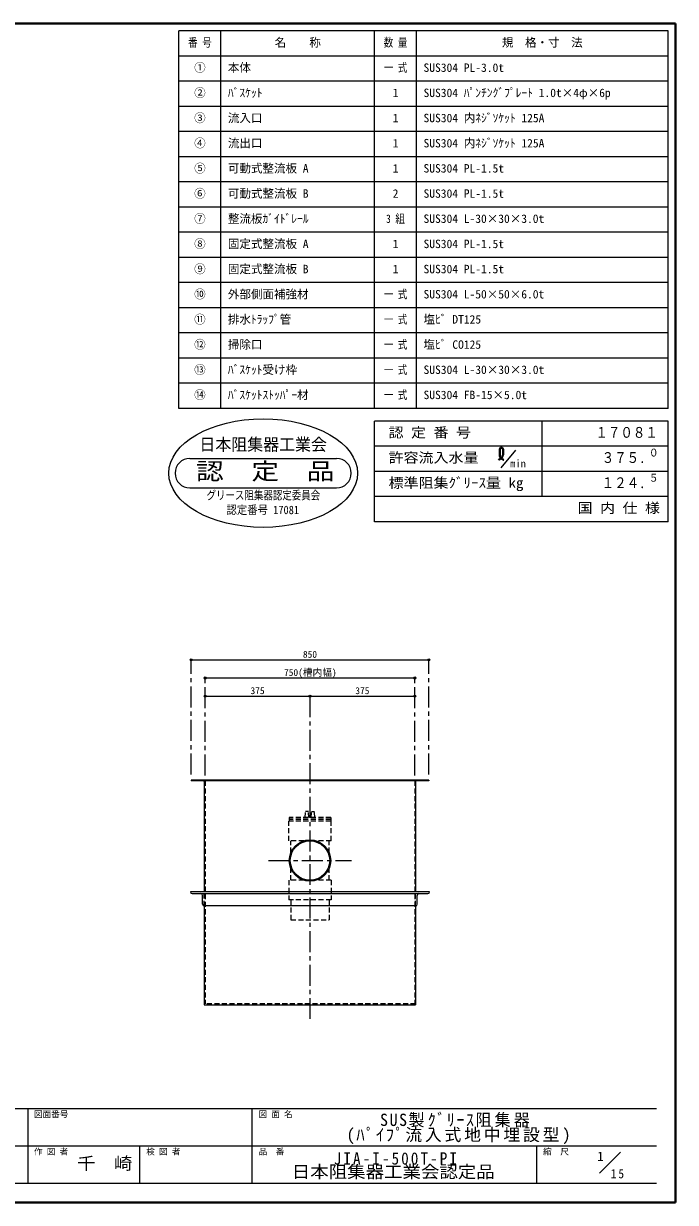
# Model space of a CAD drawing. Units: millimetres at full size, sheet at 1:15; details may follow other scales. Extents: x -3193 to 2882, y -2028 to 2187.
# Drawn here: x 549 to 2882, y -2028 to 2187 of the extents above; entities that cross this region are included whole.
import ezdxf
from ezdxf.enums import TextEntityAlignment as Align

# ---------------------------------------------------------------- set-up
doc = ezdxf.new("R2010")
doc.units = ezdxf.units.MM
doc.header["$LTSCALE"] = 15
doc.header["$PDMODE"] = 32
doc.header["$PDSIZE"] = 7.5
doc.linetypes.add('CHAIN1', pattern=[8, 5, -1, 1, -1])
doc.linetypes.add('DASHED1', pattern=[1.8, 1.2, -0.6])
doc.layers.add('0-0', color=7, linetype='Continuous', lineweight=18)
doc.styles.add('ＭＳ ゴシック', font='')
doc.styles.get('ＭＳ ゴシック').set_extended_font_data('MS Gothic')

msp = doc.modelspace()

# ---------------------------------------------------------------- linework, layer by layer
at = {"layer": '0-0', "color": 1, "lineweight": 40}
for p, q in [((2881.69, 2186.8), (-3193.31, 2186.8)), ((2881.69, -2028.2), (2881.69, 2186.8)), ((2881.69, -2028.2), (-3193.31, -2028.2))]:
    msp.add_line(p, q, dxfattribs=at)
at = {"layer": '0-0', "color": 3}
for p, q in [((2855.44, 2160.55), (1105.44, 2160.55)), ((1105.44, 810.55), (1105.44, 2160.55)), ((1255.44, 810.55), (1255.44, 2160.55)), ((1805.44, 810.55), (1805.44, 2160.55)), ((1955.44, 810.55), (1955.44, 2160.55)), ((2855.44, 810.55), (2855.44, 2160.55)), ((2855.44, 2070.55), (1105.44, 2070.55)), ((2855.44, 1980.55), (1105.44, 1980.55)), ((2855.44, 1890.55), (1105.44, 1890.55)), ((2855.44, 1800.55), (1105.44, 1800.55)), ((2855.44, 1710.55), (1105.44, 1710.55)), ((2855.44, 1620.55), (1105.44, 1620.55)), ((2855.44, 1530.55), (1105.44, 1530.55)), ((2855.44, 1440.55), (1105.44, 1440.55)), ((2855.44, 1350.55), (1105.44, 1350.55)), ((2855.44, 1260.55), (1105.44, 1260.55)), ((2855.44, 1170.55), (1105.44, 1170.55)), ((2855.44, 1080.55), (1105.44, 1080.55)), ((2855.44, 990.55), (1105.44, 990.55)), ((2855.44, 900.55), (1105.44, 900.55)), ((2855.44, 810.55), (1105.44, 810.55)), ((1805.44, 405.55), (1805.44, 765.55)), ((2855.44, 765.55), (1805.44, 765.55)), ((2405.44, 495.55), (2405.44, 765.55)), ((2855.44, 405.55), (2855.44, 765.55)), ((2855.44, 675.55), (1805.44, 675.55)), ((2855.44, 585.55), (1805.44, 585.55)), ((2855.44, 495.55), (1805.44, 495.55)), ((2855.44, 405.55), (1805.44, 405.55))]:
    msp.add_line(p, q, dxfattribs=at)
at = {"layer": '0-0'}
for p, q in [((2309.84, 661.08), (2256.81, 598.87)), ((1196.19, -522.7), (1196.19, -918.2)), ((1952.19, -522.7), (1952.19, -918.2)), ((1190.19, -962.2), (1190.19, -930.2)), ((1196.19, -968.2), (1196.19, -1321.2)), ((1952.19, -968.2), (1196.19, -968.2)), ((1952.19, -968.2), (1952.19, -1321.2)), ((1958.19, -962.2), (1958.19, -930.2)), ((1196.19, -1321.2), (1952.19, -1321.2)), ((2609.86, -1923.96), (2685.62, -1848.2))]:
    msp.add_line(p, q, dxfattribs=at)
at = {"layer": '0-0', "color": 5, "lineweight": 25}
for p, q in [((1144.19, 631.8), (1669.19, 631.8)), ((1144.19, 526.8), (1669.19, 526.8)), ((1149.19, -518.2), (1149.19, -521.2)), ((1999.19, -518.2), (1149.19, -518.2)), ((1999.19, -521.2), (1149.19, -521.2)), ((1999.19, -518.2), (1999.19, -521.2)), ((2002.19, -918.2), (1146.19, -918.2)), ((1152.19, -924.2), (1996.19, -924.2))]:
    msp.add_line(p, q, dxfattribs=at)
at = {"layer": '0-0', "color": 4, "lineweight": 9}
for p, q in [((1149.19, -88.2), (1999.19, -88.2)), ((1949.19, -153.2), (1199.19, -153.2)), ((1199.19, -218.2), (1574.19, -218.2)), ((1574.19, -218.2), (1949.19, -218.2))]:
    msp.add_line(p, q, dxfattribs=at)
at = {"layer": '0-0', "color": 4, "linetype": 'CHAIN1', "lineweight": 9}
for p, q in [((1149.19, -498.2), (1149.19, -88.2)), ((1999.19, -498.2), (1999.19, -88.2)), ((1199.19, -501.2), (1199.19, -153.2)), ((1949.19, -501.2), (1949.19, -153.2)), ((1574.19, -218.2), (1574.19, -1371.2)), ((1425.19, -805.7), (1723.19, -805.7))]:
    msp.add_line(p, q, dxfattribs=at)
at = {"layer": '0-0', "color": 4, "linetype": 'DASHED1', "lineweight": 9}
for p, q in [((1199.19, -521.2), (1199.19, -1318.2)), ((1949.19, -521.2), (1949.19, -1318.2)), ((1557.44, -651.7), (1557.94, -630.7)), ((1569.19, -630.7), (1557.94, -630.7)), ((1569.69, -651.7), (1569.19, -630.7)), ((1578.69, -651.7), (1579.19, -630.7)), ((1579.19, -630.7), (1590.44, -630.7)), ((1590.94, -651.7), (1590.44, -630.7)), ((1649.69, -665.2), (1498.69, -665.2)), ((1499.19, -651.7), (1499.19, -657.7)), ((1649.19, -651.7), (1499.19, -651.7)), ((1649.19, -657.7), (1499.19, -657.7)), ((1649.19, -658.7), (1499.19, -658.7)), ((1499.19, -658.7), (1499.19, -664.7)), ((1649.19, -664.7), (1499.19, -664.7)), ((1649.19, -651.7), (1649.19, -657.7)), ((1649.19, -658.7), (1649.19, -664.7)), ((1649.69, -735.2), (1649.69, -665.2)), ((1505.69, -777.71), (1505.69, -735.2)), ((1649.69, -735.2), (1596.68, -735.2)), ((1642.69, -777.71), (1642.69, -735.2)), ((1505.69, -876.2), (1505.69, -833.7)), ((1642.69, -876.2), (1642.69, -833.7)), ((1649.69, -876.2), (1596.68, -876.2)), ((1649.69, -876.2), (1649.69, -946.2)), ((1196.19, -968.2), (1196.19, -918.2)), ((1952.19, -968.2), (1952.19, -918.2)), ((1649.69, -946.2), (1498.69, -946.2)), ((1642.69, -946.2), (1642.69, -1018.2)), ((1952.19, -1318.2), (1196.19, -1318.2))]:
    msp.add_line(p, q, dxfattribs=at)
at = {"layer": '0-0', "color": 6, "lineweight": 25}
for p, q in [((-3125.81, -1692.84), (2814.19, -1692.84)), ((564.19, -1692.84), (564.19, -1960.7)), ((1367.77, -1960.7), (1367.77, -1692.84)), ((2814.19, -1826.77), (-239.38, -1826.77)), ((965.98, -1960.7), (965.98, -1826.77)), ((2385.62, -1960.7), (2385.62, -1826.77)), ((2814.19, -1960.7), (-3125.81, -1960.7))]:
    msp.add_line(p, q, dxfattribs=at)
at = {"layer": '0-0', "color": 1, "lineweight": 40}
for points in [[(2248.84, 627.34), (2249.75, 627.66), (2251.31, 628.24), (2252.84, 628.85), (2254.31, 629.53), (2255.7, 630.3), (2257, 631.19), (2257.7, 631.77), (2258.29, 632.32), (2259.21, 633.36), (2260.06, 634.49), (2260.83, 635.69), (2261.53, 636.95), (2262.18, 638.26), (2262.54, 639.02), (2262.89, 639.81), (2263.46, 641.18), (2263.99, 642.56), (2264.45, 643.93), (2264.86, 645.31), (2265.2, 646.69), (2265.36, 647.49), (2265.51, 648.38), (2265.71, 649.93), (2265.82, 651.5), (2265.87, 653.11), (2265.86, 654.77), (2265.81, 656.51), (2265.76, 657.56), (2265.69, 659), (2265.48, 661.55), (2265.1, 664.04), (2264.45, 666.3), (2263.44, 668.2), (2262, 669.56), (2260.93, 670.05), (2260.53, 670.16), (2259.81, 670.27), (2259.06, 670.3), (2258.3, 670.24)], [(2258.3, 670.24), (2257.57, 670.08), (2256.87, 669.84), (2256.5, 669.65), (2255.94, 669.28), (2255.13, 668.48), (2254.49, 667.49), (2253.99, 666.37), (2253.63, 665.17), (2253.38, 663.93), (2253.27, 663.2), (2253.17, 662.25), (2253.09, 660.64), (2253.09, 659.06), (2253.14, 657.51), (2253.21, 655.97), (2253.26, 654.43), (2253.27, 653.53), (2253.24, 652.17), (2253.12, 649.79), (2252.97, 647.39), (2252.9, 645), (2252.99, 642.64), (2253.33, 640.33), (2253.67, 639.02), (2253.89, 638.4), (2254.33, 637.34), (2254.85, 636.32), (2255.45, 635.33), (2256.12, 634.38), (2256.85, 633.48), (2257.3, 632.98), (2257.64, 632.63), (2258.25, 632.04), (2258.89, 631.49), (2259.54, 630.97), (2260.22, 630.47), (2260.92, 630.01), (2261.33, 629.75), (2261.87, 629.44)], [(2261.87, 629.44), (2262.83, 628.93), (2263.8, 628.45), (2264.79, 628.01), (2265.79, 627.58), (2266.79, 627.17), (2267.38, 626.93)]]:
    msp.add_lwpolyline(points, dxfattribs=at)
at = {"layer": '0-0', "color": 4, "linetype": 'DASHED1', "lineweight": 9}
for points in [[(1551.71, -735.2), (1498.69, -735.2), (1498.69, -665.2)], [(1551.71, -876.2), (1498.69, -876.2), (1498.69, -946.2)], [(1505.69, -946.2), (1505.69, -1018.2), (1642.69, -1018.2)]]:
    msp.add_lwpolyline(points, dxfattribs=at)
at = {"layer": '0-0', "color": 5, "lineweight": 25}
for radius in [74, 70.5]:
    msp.add_circle((1574.19, -805.7), radius, dxfattribs=at)
for centre, radius, start, end in [((1144.19, 579.3), 52.5, 90, 270), ((1669.19, 579.3), 52.5, 270, 90), ((1196.19, -521.2), 3, 76.32289, 90), ((1152.19, -918.2), 6, 180, 270), ((1996.19, -918.2), 6, 270, 0)]:
    msp.add_arc(centre, radius, start, end, dxfattribs=at)
at = {"layer": '0-0'}
for centre, radius, start, end in [((1194.69, -522.7), 1.5, 0, 90), ((1953.69, -522.7), 1.5, 90, 180), ((1184.19, -930.2), 6, 0, 90), ((1964.19, -930.2), 6, 90, 180), ((1196.19, -962.2), 6, 180, 270), ((1952.19, -962.2), 6, 270, 0)]:
    msp.add_arc(centre, radius, start, end, dxfattribs=at)
at = {"layer": '0-0', "color": 4, "linetype": 'DASHED1', "lineweight": 9}
for centre, start, end in [((1196.19, -521.2), 0, 76.32289), ((1952.19, -521.2), 90, 180)]:
    msp.add_arc(centre, 3, start, end, dxfattribs=at)
at = {"layer": '0-0', "color": 5, "lineweight": 25}
msp.add_ellipse((1406.69, 579.3), major_axis=(337.5, 0), ratio=0.575, dxfattribs=at)
at = {"layer": '0-0', "color": 1}
for p in [(1149.19, -88.2), (1999.19, -88.2), (1199.19, -153.2), (1949.19, -153.2), (1199.19, -218.2), (1574.19, -218.2), (1949.19, -218.2)]:
    msp.add_point(p, dxfattribs=at)

# ---------------------------------------------------------------- texts
at = {"layer": '0-0', "style": 'ＭＳ ゴシック'}
for s, height, width, p in [('番 号', 30.24, 0.8, (1138.26, 2094.92)), ('数 量', 30.24, 0.8, (1838.26, 2094.92)), ('一 式', 30.24, 0.8, (1838.26, 2004.92)), ('3 組', 30.24, 0.8, (1846.69, 1464.92)), ('一 式', 30.24, 0.8, (1838.26, 1194.92)), ('一 式', 30.24, 0.8, (1838.26, 1104.92)), ('一 式', 30.24, 0.8, (1838.26, 1014.92)), ('一 式', 30.24, 0.8, (1838.26, 924.92)), ('一 式', 30.24, 0.8, (1838.26, 834.92)), ('認 定 番 号', 35.74, 1.1, (1855.44, 696.17)), ('１７０８１', 38.49, 0.85, (2595.44, 694.3)), ('日本阻集器工業会', 43.99, 0.95, (1178.69, 646.8)), ('許容流入水量', 35.74, 1.1, (1855.44, 606.17)), ('３７５.', 38.49, 0.85, (2617.94, 604.3)), ('０', 27.49, 0.9, (2786.69, 630.55)), ('認\u3000定\u3000品', 60.48, 1.2, (1166.69, 538.05)), ('標準阻集ｸﾞﾘｰｽ量 ㎏', 35.74, 1.1, (1855.44, 516.17)), ('１２４.', 38.49, 0.85, (2617.94, 514.3)), ('５', 27.49, 0.9, (2786.69, 540.55)), ('グリース阻集器認定委員会', 30.24, 0.8, (1204.19, 476.17)), ('認定番号 17081', 30.24, 0.9, (1275.44, 423.67)), ('国 内 仕 様', 35.74, 1.1, (2531.69, 426.17)), ('千\u3000崎', 43.99, 1.1, (740.98, -1923.74)), ('日本阻集器工業会認定品', 43.99, 1.1, (1509.19, -1953.74))]:
    msp.add_text(s, height=height, dxfattribs=dict(at, width=width)).set_placement(p, align=Align.BOTTOM_LEFT)
for s, height, p in [('名\u3000\u3000称', 30.24, (1447.94, 2094.92)), ('規\u3000格・寸\u3000法', 30.24, (2261.07, 2094.92)), ('①', 30.24, (1159.82, 2004.92)), ('本体', 30.24, (1280.44, 2004.92)), ('SUS304 PL-3.0t', 30.24, (1980.44, 2004.92)), ('②', 30.24, (1159.82, 1914.92)), ('ﾊﾞｽｹｯﾄ', 30.24, (1280.44, 1914.92)), ('1', 30.24, (1870.13, 1914.92)), ('SUS304 ﾊﾟﾝﾁﾝｸﾞﾌﾟﾚｰﾄ 1.0t×4φ×6p', 30.24, (1980.44, 1914.92)), ('③', 30.24, (1159.82, 1824.92)), ('流入口', 30.24, (1280.44, 1824.92)), ('1', 30.24, (1870.13, 1824.92)), ('SUS304 内ﾈｼﾞｿｹｯﾄ 125A', 30.24, (1980.44, 1824.92)), ('④', 30.24, (1159.82, 1734.92)), ('流出口', 30.24, (1280.44, 1734.92)), ('1', 30.24, (1870.13, 1734.92)), ('SUS304 内ﾈｼﾞｿｹｯﾄ 125A', 30.24, (1980.44, 1734.92)), ('⑤', 30.24, (1159.82, 1644.92)), ('可動式整流板 A', 30.24, (1280.44, 1644.92)), ('1', 30.24, (1870.13, 1644.92)), ('SUS304 PL-1.5t', 30.24, (1980.44, 1644.92)), ('⑥', 30.24, (1159.82, 1554.92)), ('可動式整流板 B', 30.24, (1280.44, 1554.92)), ('2', 30.24, (1870.13, 1554.92)), ('SUS304 PL-1.5t', 30.24, (1980.44, 1554.92)), ('⑦', 30.24, (1159.82, 1464.92)), ('整流板ｶﾞｲﾄﾞﾚｰﾙ', 30.24, (1280.44, 1464.92)), ('SUS304 L-30×30×3.0t', 30.24, (1980.44, 1464.92)), ('⑧', 30.24, (1159.82, 1374.92)), ('固定式整流板 A', 30.24, (1280.44, 1374.92)), ('1', 30.24, (1870.13, 1374.92)), ('SUS304 PL-1.5t', 30.24, (1980.44, 1374.92)), ('⑨', 30.24, (1159.82, 1284.92)), ('固定式整流板 B', 30.24, (1280.44, 1284.92)), ('1', 30.24, (1870.13, 1284.92)), ('SUS304 PL-1.5t', 30.24, (1980.44, 1284.92)), ('⑩', 30.24, (1159.82, 1194.92)), ('外部側面補強材', 30.24, (1280.44, 1194.92)), ('SUS304 L-50×50×6.0t', 30.24, (1980.44, 1194.92)), ('⑪', 30.24, (1159.82, 1104.92)), ('排水ﾄﾗｯﾌﾟ管', 30.24, (1280.44, 1104.92)), ('塩ﾋﾞ DT125', 30.24, (1980.44, 1104.92)), ('⑫', 30.24, (1159.82, 1014.92)), ('掃除口', 30.24, (1280.44, 1014.92)), ('塩ﾋﾞ CO125', 30.24, (1980.44, 1014.92)), ('⑬', 30.24, (1159.82, 924.92)), ('ﾊﾞｽｹｯﾄ受け枠', 30.24, (1280.44, 924.92)), ('SUS304 L-30×30×3.0t', 30.24, (1980.44, 924.92)), ('⑭', 30.24, (1159.82, 834.92)), ('ﾊﾞｽｹｯﾄｽﾄｯﾊﾟｰ材', 30.24, (1280.44, 834.92)), ('SUS304 FB-15×5.0t', 30.24, (1980.44, 834.92)), ('850', 24.74, (1548.88, -88.2)), ('750(槽内幅)', 24.74, (1481.38, -153.2)), ('375', 24.74, (1361.38, -218.2)), ('375', 24.74, (1736.38, -218.2)), ('図面番号', 21.99, (586.69, -1730.34)), ('図 面 名', 21.99, (1390.27, -1730.34)), ('作 図 者', 21.99, (586.69, -1864.27)), ('検 図 者', 21.99, (988.48, -1864.27)), ('品\u3000番', 21.99, (1390.27, -1864.27)), ('縮\u3000尺', 21.99, (2408.12, -1864.27)), ('1', 32.99, (2602.24, -1889.49))]:
    msp.add_text(s, height=height, dxfattribs=at).set_placement(p, align=Align.BOTTOM_LEFT)
at = {"layer": '0-0', "color": 4, "style": 'ＭＳ ゴシック'}
msp.add_text('min', height=27.49, dxfattribs=at).set_placement((2290.46, 591.74), align=Align.BOTTOM_LEFT)
at = {"layer": '0-0', "attachment_point": 7, "style": 'ＭＳ ゴシック'}
for s, insert, char_height in [('\\T1.2;\\W0.95;SUS製ｸﾞﾘｰｽ阻集器', (1824.73, -1759.81), 43.99), ('\\T1.17;(ﾊﾟｲﾌﾟ流入式地中埋設型)', (1704.73, -1819.81), 43.99), ('\\T1.28;\\W0.9;JIA-I-500T-PI', (1659.19, -1893.74), 43.99), ('\\T1.36;\\W0.9;15', (2650.2, -1942.56), 32.99)]:
    msp.add_mtext(s, dxfattribs=dict(at, insert=insert, char_height=char_height))

doc.saveas('drawing.dxf')
